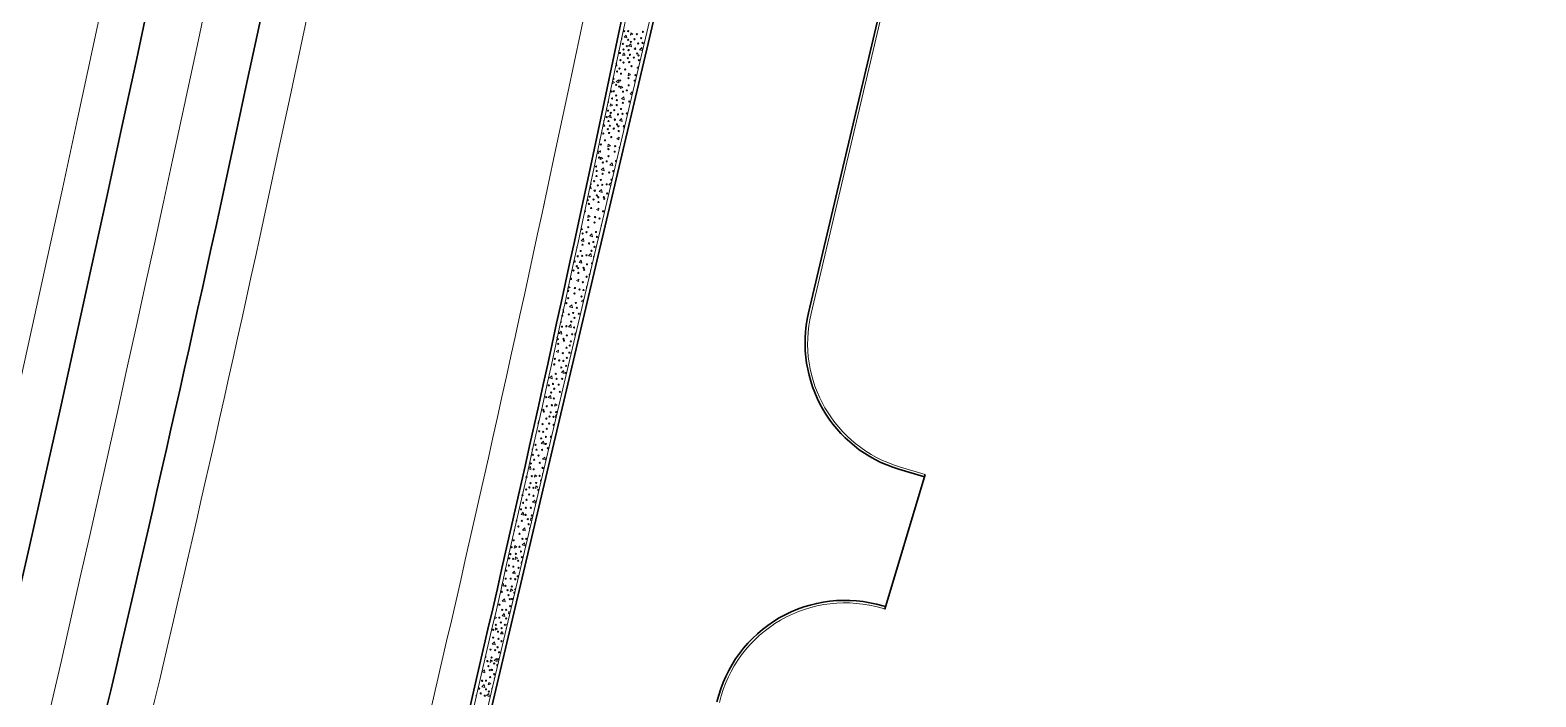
# Model space of a CAD drawing. Extents: x 2536801 to 2538856, y 7112140 to 7131569.
# Drawn here: x 2537582.2 to 2537982.5, y 7114539.9 to 7114717.1 of the extents above; entities that cross this region are included whole.
import ezdxf

# ---------------------------------------------------------------- set-up
doc = ezdxf.new("R2010")
doc.units = 0
doc.header["$LTSCALE"] = 100
doc.header["$MEASUREMENT"] = 0
for name, color, linetype, lineweight in [('D_BOC_FR', 3, 'Continuous', 13), ('D_BOC_XST', 4, 'Continuous', 13), ('D_CTB_1', 2, 'Continuous', 0), ('D_EOS_FR', 3, 'Continuous', 30), ('D_EOS_ML', 7, 'Continuous', 30), ('D_EOT_ML', 7, 'Continuous', 13), ('D_FOC_FR', 3, 'Continuous', 30), ('D_FOC_XST', 4, 'Continuous', 30), ('D_RIPRAP_1', 7, 'Continuous', 0)]:
    doc.layers.add(name, color=color, linetype=linetype, lineweight=lineweight)

msp = doc.modelspace()

# ---------------------------------------------------------------- linework, layer by layer
at = {"layer": 'D_BOC_FR', "lineweight": 0}
msp.add_line((2537789.8, 7114641.81), (2537811.11, 7114732.23), dxfattribs=at)
at = {"layer": 'D_BOC_XST', "lineweight": 0}
for p, q in [((2537813.34, 7114601.05), (2537820.12, 7114599.01)), ((2537808.72, 7114563.46), (2537809.38, 7114563.26))]:
    msp.add_line(p, q, dxfattribs=at)
at = {"layer": 'D_BOC_XST', "lineweight": 0, "extrusion": (0, 0, -1)}
msp.add_arc((-2537823.21, 7114633.93), 34.33, 286.7188, 13.2665, dxfattribs=at)
at = {"layer": 'D_BOC_XST', "lineweight": 0}
msp.add_arc((2537798.84, 7114530.57), 34.33, 73.2812, 166.7335, dxfattribs=at)
at = {"layer": 'D_CTB_1', "linetype": 'Continuous', "lineweight": 0, "ltscale": 0.025}
for centre, radius, start, end in [((2526379.38, 7117111.1), 11610, 347.843052, 352.937674), ((2526379.38, 7117111.1), 11500, 343.398201, 350.635878), ((2530385.55, 7116243.68), 7511, 345.16315, 347.875893)]:
    msp.add_arc(centre, radius, start, end, dxfattribs=at)
at = {"layer": 'D_EOS_FR'}
msp.add_line((2537647.48, 7114293.83), (2537754.01, 7114745.69), dxfattribs=at)
at = {"layer": 'D_EOS_ML'}
for centre, radius, start, end in [((2526379.38, 7117111.1), 11485, 346.032105, 358.175075), ((2526379.38, 7117111.1), 11515, 347.842935, 358.175075), ((2526379.38, 7117111.1), 11609, 347.843052, 358.175075), ((2526379.38, 7117111.1), 11415, 346.032105, 353.252801), ((2530385.55, 7116243.68), 7416, 345.16315, 347.876074), ((2530385.55, 7116243.68), 7510, 345.16315, 347.875893)]:
    msp.add_arc(centre, radius, start, end, dxfattribs=at)
at = {"layer": 'D_EOT_ML'}
msp.add_line((2537718.89, 7114671.36), (2537717.76, 7114666.13), dxfattribs=at)
for centre, radius, start, end in [((2526379.38, 7117111.1), 11473, 346.032105, 358.175075), ((2526379.38, 7117111.1), 11527, 347.842935, 358.175075), ((2526379.38, 7117111.1), 11599, 347.843038, 358.175075), ((2526379.38, 7117111.1), 11425, 346.032105, 353.252801), ((2530385.55, 7116243.68), 7428, 345.16315, 347.876074), ((2530385.55, 7116243.68), 7500, 345.16315, 347.875915)]:
    msp.add_arc(centre, radius, start, end, dxfattribs=at)
at = {"layer": 'D_FOC_FR'}
msp.add_line((2537789.15, 7114641.96), (2537810.46, 7114732.38), dxfattribs=at)
at = {"layer": 'D_FOC_XST'}
for p, q in [((2537813.14, 7114600.41), (2537819.93, 7114598.37)), ((2537809.38, 7114563.26), (2537820.12, 7114599.01)), ((2537808.91, 7114564.09), (2537809.57, 7114563.9))]:
    msp.add_line(p, q, dxfattribs=at)
at = {"layer": 'D_FOC_XST', "extrusion": (0, 0, -1)}
msp.add_arc((-2537823.21, 7114633.93), 35, 286.7188, 13.2665, dxfattribs=at)
at = {"layer": 'D_FOC_XST'}
msp.add_arc((2537798.84, 7114530.57), 35, 73.2812, 166.7335, dxfattribs=at)
at = {"layer": 'D_RIPRAP_1', "color": 7, "linetype": 'Continuous', "lineweight": 0}
for p, q in [((2537743.47, 7114707.14), (2537743.96, 7114707.43)), ((2537743.85, 7114706.95), (2537743.47, 7114707.14)), ((2537738.11, 7114688.28), (2537738.73, 7114688.65)), ((2537738.73, 7114688.65), (2537738.64, 7114688.02)), ((2537738.64, 7114688.02), (2537738.11, 7114688.28)), ((2537732.75, 7114669.43), (2537733.37, 7114669.79)), ((2537733.28, 7114669.16), (2537732.75, 7114669.43)), ((2537733.37, 7114669.79), (2537733.28, 7114669.16)), ((2537727.39, 7114650.57), (2537728.01, 7114650.93)), ((2537727.93, 7114650.31), (2537727.39, 7114650.57)), ((2537728.01, 7114650.93), (2537727.93, 7114650.31)), ((2537722.04, 7114631.72), (2537722.66, 7114632.08)), ((2537722.57, 7114631.45), (2537722.04, 7114631.72)), ((2537722.66, 7114632.08), (2537722.57, 7114631.45)), ((2537717.21, 7114612.6), (2537717.12, 7114612.64)), ((2537717.3, 7114613.22), (2537717.21, 7114612.6)), ((2537717.24, 7114613.19), (2537717.3, 7114613.22))]:
    msp.add_line(p, q, dxfattribs=at)
at = {"layer": 'D_RIPRAP_1', "color": 7, "lineweight": 0, "flags": 128}
msp.add_lwpolyline([(2537646.13, 7114320.36), (2537634.32, 7114275.78), (2537642.05, 7114273.73), (2537646.83, 7114293.98), (2537646.5, 7114294.06), (2537704.44, 7114539.79), (2537753.04, 7114745.92)], dxfattribs=at)
at = {"layer": 'D_RIPRAP_1', "color": 7, "linetype": 'Continuous', "lineweight": 0, "flags": 128}
for points in [[(2537741.75, 7114715.78), (2537741.87, 7114716.44), (2537742.41, 7114716.06)], [(2537740.81, 7114715.05), (2537740.06, 7114715.27), (2537740.65, 7114715.84)], [(2537742.03, 7114712.7), (2537741.28, 7114712.91), (2537741.87, 7114713.48)], [(2537744.93, 7114711.73), (2537744.18, 7114711.94), (2537744.77, 7114712.52)], [(2537740.34, 7114710.5), (2537739.67, 7114710.44), (2537740.04, 7114711.12)], [(2537741.13, 7114705), (2537741.25, 7114705.66), (2537741.79, 7114705.28)], [(2537736.89, 7114702.9), (2537737.01, 7114703.56), (2537737.56, 7114703.18)], [(2537738.72, 7114703.16), (2537737.98, 7114703.37), (2537738.57, 7114703.94)], [(2537739.11, 7114701.6), (2537739.23, 7114702.26), (2537739.77, 7114701.88)], [(2537736.39, 7114696.92), (2537736.51, 7114697.58), (2537737.05, 7114697.2)], [(2537740.13, 7114698.64), (2537739.38, 7114698.85), (2537739.97, 7114699.42)], [(2537736.67, 7114693.84), (2537735.92, 7114694.05), (2537736.51, 7114694.63)], [(2537739.57, 7114692.87), (2537738.82, 7114693.09), (2537739.41, 7114693.66)], [(2537735.77, 7114686.14), (2537735.89, 7114686.8), (2537736.44, 7114686.42)], [(2537733.75, 7114682.75), (2537733.87, 7114683.41), (2537734.42, 7114683.03)], [(2537734.77, 7114679.78), (2537734.03, 7114680), (2537734.62, 7114680.57)], [(2537737.07, 7114681.06), (2537736.32, 7114681.27), (2537736.91, 7114681.85)], [(2537734.21, 7114674.02), (2537733.47, 7114674.23), (2537734.05, 7114674.8)], [(2537730.42, 7114667.29), (2537730.54, 7114667.95), (2537731.08, 7114667.57)], [(2537729.42, 7114660.93), (2537728.67, 7114661.14), (2537729.26, 7114661.71)], [(2537731.71, 7114662.21), (2537730.96, 7114662.42), (2537731.55, 7114662.99)], [(2537731.39, 7114656.95), (2537730.65, 7114657.16), (2537731.24, 7114657.73)], [(2537728.86, 7114655.16), (2537728.11, 7114655.38), (2537728.7, 7114655.95)], [(2537726.35, 7114643.35), (2537725.6, 7114643.56), (2537726.19, 7114644.14)], [(2537723.5, 7114636.31), (2537722.75, 7114636.52), (2537723.34, 7114637.09)], [(2537726.04, 7114638.09), (2537725.29, 7114638.3), (2537725.88, 7114638.88)], [(2537721, 7114624.49), (2537720.25, 7114624.71), (2537720.84, 7114625.28)], [(2537724.16, 7114625.91), (2537723.42, 7114626.12), (2537724.01, 7114626.7)], [(2537720.68, 7114619.24), (2537719.93, 7114619.45), (2537720.52, 7114620.02)], [(2537721.6, 7114617.17), (2537721.72, 7114617.83), (2537722.27, 7114617.45)], [(2537718.81, 7114607.05), (2537718.06, 7114607.27), (2537718.65, 7114607.84)], [(2537715.32, 7114600.38), (2537714.57, 7114600.59), (2537715.16, 7114601.17)], [(2537719.16, 7114602.89), (2537718.42, 7114603.1), (2537719, 7114603.67)], [(2537716.25, 7114598.31), (2537716.37, 7114598.97), (2537716.91, 7114598.59)], [(2537716.49, 7114595.33), (2537716.61, 7114595.99), (2537717.15, 7114595.61)], [(2537713.45, 7114588.2), (2537712.7, 7114588.41), (2537713.29, 7114588.98)], [(2537716.49, 7114591.43), (2537715.74, 7114591.65), (2537716.33, 7114592.22)], [(2537713.81, 7114584.03), (2537713.06, 7114584.24), (2537713.65, 7114584.82)], [(2537713.75, 7114580.1), (2537713, 7114580.31), (2537713.59, 7114580.88)], [(2537710.89, 7114579.46), (2537711.01, 7114580.12), (2537711.55, 7114579.74)], [(2537711.13, 7114576.47), (2537711.25, 7114577.13), (2537711.8, 7114576.75)], [(2537711.13, 7114572.58), (2537710.39, 7114572.79), (2537710.98, 7114573.36)], [(2537709.83, 7114567.94), (2537709.95, 7114568.6), (2537710.5, 7114568.22)], [(2537708.45, 7114565.17), (2537707.7, 7114565.39), (2537708.29, 7114565.96)], [(2537708.39, 7114561.24), (2537707.65, 7114561.45), (2537708.23, 7114562.03)], [(2537705.77, 7114557.62), (2537705.89, 7114558.28), (2537706.44, 7114557.9)], [(2537707.92, 7114556.68), (2537707.25, 7114556.63), (2537707.63, 7114557.31)], [(2537705.78, 7114553.72), (2537705.03, 7114553.94), (2537705.62, 7114554.51)], [(2537704.48, 7114549.08), (2537704.6, 7114549.74), (2537705.14, 7114549.37)], [(2537706.31, 7114549.34), (2537705.56, 7114549.56), (2537706.15, 7114550.13)], [(2537703.09, 7114546.32), (2537702.34, 7114546.53), (2537702.93, 7114547.1)], [(2537703.04, 7114542.39), (2537702.29, 7114542.6), (2537702.88, 7114543.17)], [(2537704.25, 7114540.03), (2537703.5, 7114540.24), (2537704.09, 7114540.81)], [(2537703.97, 7114543.11), (2537704.1, 7114543.77), (2537704.64, 7114543.39)]]:
    msp.add_lwpolyline(points, close=True, dxfattribs=at)
for points in [[(2537738.68, 7114711.83), (2537738.85, 7114711.71), (2537738.63, 7114711.62)], [(2537737.91, 7114708.2), (2537738.03, 7114708.32), (2537738.19, 7114707.54), (2537737.79, 7114707.65)], [(2537742.21, 7114699.98), (2537741.68, 7114700.13), (2537742.27, 7114700.7), (2537742.32, 7114700.45)], [(2537735.41, 7114696.39), (2537735.45, 7114696.2), (2537735.38, 7114696.22)], [(2537734.45, 7114691.84), (2537734.69, 7114692.26), (2537734.98, 7114691.64), (2537734.4, 7114691.59)], [(2537732.98, 7114684.86), (2537733.21, 7114685.09), (2537733.37, 7114684.3), (2537732.89, 7114684.44)], [(2537731.61, 7114678.41), (2537731.7, 7114678.35), (2537731.59, 7114678.3)], [(2537736.52, 7114675.87), (2537736, 7114676.02), (2537736.59, 7114676.59), (2537736.64, 7114676.36)], [(2537731.03, 7114675.65), (2537731.15, 7114675.77), (2537731.31, 7114674.99), (2537730.91, 7114675.1)], [(2537728.64, 7114664.46), (2537729.06, 7114664.17), (2537728.53, 7114663.95)], [(2537725.22, 7114649.06), (2537725.72, 7114648.71), (2537725.08, 7114648.44)], [(2537729.21, 7114644.85), (2537728.77, 7114644.98), (2537729.36, 7114645.55), (2537729.37, 7114645.53)], [(2537723.82, 7114642.78), (2537723.9, 7114642.86), (2537724.06, 7114642.07), (2537723.69, 7114642.18)], [(2537727.15, 7114636.1), (2537726.96, 7114636.02), (2537727.08, 7114636.68), (2537727.25, 7114636.56)], [(2537723.81, 7114621.94), (2537723.77, 7114621.95), (2537723.82, 7114622)], [(2537721.99, 7114614.25), (2537721.85, 7114614.19), (2537721.97, 7114614.85), (2537722.11, 7114614.74)], [(2537721.11, 7114610.5), (2537721.1, 7114610.5), (2537721.11, 7114610.51)], [(2537715.6, 7114605.82), (2537715.64, 7114605.64), (2537715.57, 7114605.66)], [(2537718.43, 7114599.15), (2537718.36, 7114599.17), (2537718.46, 7114599.26)], [(2537715.56, 7114586.95), (2537715.19, 7114586.8), (2537715.31, 7114587.46), (2537715.63, 7114587.24)], [(2537712.86, 7114575.5), (2537712.61, 7114575.48), (2537712.98, 7114576.16), (2537713, 7114576.12)], [(2537707.59, 7114569.8), (2537707.93, 7114570.13), (2537708.09, 7114569.34), (2537707.53, 7114569.5)], [(2537711.17, 7114568.34), (2537710.92, 7114568.41), (2537711.27, 7114568.75)], [(2537705.69, 7114561.24), (2537706.2, 7114560.88), (2537705.55, 7114560.61)], [(2537709.7, 7114562.12), (2537709.33, 7114561.97), (2537709.45, 7114562.63), (2537709.77, 7114562.4)], [(2537708.98, 7114559.06), (2537708.86, 7114559.1), (2537709.03, 7114559.26)]]:
    msp.add_lwpolyline(points, dxfattribs=at)
at = {"layer": 'D_RIPRAP_1', "color": 7, "linetype": 'Continuous', "lineweight": 0}
for centre, radius in [((2537740.11, 7114716.87), 0.163), ((2537741.14, 7114716.87), 0.163), ((2537745.1, 7114716.67), 0.163), ((2537739.73, 7114713.5), 0.163), ((2537740.81, 7114712.89), 0.163), ((2537741.16, 7114714.58), 0.163), ((2537741.89, 7114713.99), 0.163), ((2537742.84, 7114714.71), 0.163), ((2537743, 7114712.19), 0.199), ((2537743.47, 7114716.07), 0.163), ((2537743.82, 7114713.6), 0.163), ((2537744.61, 7114715.01), 0.163), ((2537745, 7114713.73), 0.163), ((2537738.97, 7114711.06), 0.163), ((2537739.1, 7114709.16), 0.163), ((2537739.91, 7114708.51), 0.163), ((2537739.94, 7114711.99), 0.163), ((2537741.09, 7114709.67), 0.163), ((2537741.28, 7114711.83), 0.163), ((2537741.45, 7114708.65), 0.163), ((2537741.65, 7114710.59), 0.163), ((2537742.68, 7114709.83), 0.163), ((2537743.56, 7114710.93), 0.163), ((2537743.93, 7114710.42), 0.163), ((2537744, 7114709.16), 0.163), ((2537738.21, 7114706.14), 0.163), ((2537738.87, 7114706.91), 0.163), ((2537739.25, 7114705.57), 0.163), ((2537740.36, 7114706.7), 0.163), ((2537741.27, 7114704.37), 0.163), ((2537742.04, 7114707.57), 0.163), ((2537743.08, 7114705.16), 0.163), ((2537736.77, 7114700.82), 0.163), ((2537737.28, 7114704.2), 0.163), ((2537737.36, 7114700.88), 0.163), ((2537737.98, 7114702.6), 0.163), ((2537738.79, 7114702.12), 0.163), ((2537739.04, 7114703.73), 0.163), ((2537739.78, 7114700.78), 0.163), ((2537740.81, 7114701.12), 0.163), ((2537741.29, 7114702.46), 0.163), ((2537736.87, 7114698.98), 0.163), ((2537737.98, 7114699.75), 0.163), ((2537738.11, 7114697.22), 0.163), ((2537738.15, 7114698.55), 0.163), ((2537739.74, 7114697.81), 0.163), ((2537741.47, 7114698.15), 0.163), ((2537735.45, 7114694.03), 0.163), ((2537735.8, 7114695.72), 0.163), ((2537735.92, 7114692.97), 0.163), ((2537736.53, 7114695.13), 0.163), ((2537737.48, 7114695.85), 0.163), ((2537737.64, 7114693.34), 0.199), ((2537738.46, 7114694.74), 0.163), ((2537739.25, 7114696.16), 0.163), ((2537739.65, 7114694.87), 0.163), ((2537740.8, 7114695), 0.163), ((2537734.55, 7114689.65), 0.163), ((2537735.74, 7114690.82), 0.163), ((2537736.09, 7114689.8), 0.163), ((2537736.29, 7114691.74), 0.163), ((2537736.68, 7114688.71), 0.163), ((2537737.33, 7114690.97), 0.163), ((2537738.2, 7114692.08), 0.163), ((2537738.57, 7114691.57), 0.163), ((2537738.64, 7114690.31), 0.163), ((2537740.03, 7114691.64), 0.163), ((2537733.69, 7114684.87), 0.163), ((2537733.9, 7114686.72), 0.163), ((2537735, 7114687.84), 0.163), ((2537735.91, 7114685.52), 0.163), ((2537737.58, 7114684.84), 0.163), ((2537737.73, 7114686.3), 0.163), ((2537732.62, 7114680.89), 0.163), ((2537733.43, 7114683.26), 0.163), ((2537734.42, 7114681.93), 0.163), ((2537735.46, 7114682.26), 0.163), ((2537735.93, 7114683.61), 0.163), ((2537732.12, 7114676.99), 0.163), ((2537732.76, 7114678.36), 0.163), ((2537732.8, 7114679.69), 0.163), ((2537733.89, 7114677.3), 0.163), ((2537734.38, 7114678.95), 0.163), ((2537736.12, 7114679.29), 0.163), ((2537730.93, 7114672.88), 0.163), ((2537732.28, 7114674.48), 0.199), ((2537732.84, 7114673.22), 0.163), ((2537733.11, 7114675.88), 0.163), ((2537733.21, 7114672.71), 0.163), ((2537734.29, 7114676.02), 0.163), ((2537734.68, 7114672.78), 0.163), ((2537734.82, 7114672.29), 0.163), ((2537735.44, 7114676.14), 0.163), ((2537735.57, 7114673.73), 0.163), ((2537730.73, 7114670.94), 0.163), ((2537731.33, 7114669.85), 0.163), ((2537731.97, 7114672.12), 0.163), ((2537733.28, 7114671.45), 0.163), ((2537734.49, 7114668.98), 0.163), ((2537730.55, 7114666.66), 0.163), ((2537730.57, 7114664.75), 0.163), ((2537732.22, 7114665.99), 0.163), ((2537732.37, 7114667.45), 0.163), ((2537733.56, 7114667.07), 0.163), ((2537729.06, 7114663.07), 0.163), ((2537730.1, 7114663.41), 0.163), ((2537730.76, 7114660.44), 0.163), ((2537731.9, 7114660.81), 0.163), ((2537732.61, 7114663.48), 0.163), ((2537732.87, 7114662.17), 0.163), ((2537727.75, 7114657.03), 0.163), ((2537728.53, 7114658.44), 0.163), ((2537728.93, 7114657.16), 0.163), ((2537729.03, 7114660.1), 0.163), ((2537730.09, 7114657.28), 0.163), ((2537731.4, 7114658.5), 0.163), ((2537732.23, 7114659.53), 0.163), ((2537726.61, 7114653.26), 0.163), ((2537726.92, 7114655.63), 0.199), ((2537727.49, 7114654.37), 0.163), ((2537727.86, 7114653.86), 0.163), ((2537727.93, 7114652.6), 0.163), ((2537729.32, 7114653.93), 0.163), ((2537729.47, 7114653.44), 0.163), ((2537730.21, 7114654.87), 0.163), ((2537725.97, 7114651), 0.163), ((2537727.01, 7114648.59), 0.163), ((2537728.21, 7114648.21), 0.163), ((2537729.13, 7114650.12), 0.163), ((2537730.13, 7114651.59), 0.163), ((2537724.74, 7114644.55), 0.163), ((2537725.2, 7114647.81), 0.163), ((2537725.22, 7114645.9), 0.163), ((2537726.87, 7114647.13), 0.163), ((2537727.25, 7114644.62), 0.163), ((2537728.75, 7114646.33), 0.163), ((2537729.28, 7114648.06), 0.163), ((2537723.67, 7114641.24), 0.163), ((2537725.4, 7114641.58), 0.163), ((2537726.54, 7114641.95), 0.163), ((2537726.87, 7114640.67), 0.163), ((2537727.51, 7114643.32), 0.163), ((2537728.04, 7114641.76), 0.163), ((2537723.57, 7114638.31), 0.163), ((2537724.73, 7114638.43), 0.163), ((2537726.04, 7114639.65), 0.163), ((2537726.26, 7114636.29), 0.163), ((2537726.77, 7114638.1), 0.163), ((2537722.5, 7114635), 0.163), ((2537722.57, 7114633.74), 0.163), ((2537723.96, 7114635.07), 0.163), ((2537724.11, 7114634.58), 0.163), ((2537724.77, 7114632.73), 0.163), ((2537724.85, 7114636.01), 0.163), ((2537725.62, 7114633.3), 0.163), ((2537725.92, 7114634.41), 0.163), ((2537721.51, 7114628.28), 0.163), ((2537721.66, 7114629.74), 0.163), ((2537722.85, 7114629.35), 0.163), ((2537723.77, 7114631.27), 0.163), ((2537723.93, 7114629.21), 0.163), ((2537724.85, 7114630.02), 0.163), ((2537725.54, 7114631.4), 0.163), ((2537721.9, 7114625.77), 0.163), ((2537722.15, 7114624.46), 0.163), ((2537723.39, 7114627.47), 0.163), ((2537723.62, 7114624.42), 0.163), ((2537724.68, 7114627.89), 0.163), ((2537720.05, 7114622.72), 0.163), ((2537720.68, 7114620.79), 0.163), ((2537721.18, 7114623.1), 0.163), ((2537721.51, 7114621.81), 0.163), ((2537722.68, 7114622.91), 0.163), ((2537723, 7114620.99), 0.163), ((2537718.6, 7114616.22), 0.163), ((2537719.37, 7114619.57), 0.163), ((2537719.5, 7114617.16), 0.163), ((2537720.9, 7114617.43), 0.163), ((2537721.41, 7114619.24), 0.163), ((2537718.41, 7114612.41), 0.163), ((2537718.75, 7114615.73), 0.163), ((2537719.42, 7114613.88), 0.163), ((2537720.18, 7114612.55), 0.163), ((2537720.26, 7114614.45), 0.163), ((2537720.57, 7114615.55), 0.163), ((2537721.31, 7114614.33), 0.163), ((2537721.35, 7114612.23), 0.163), ((2537722.04, 7114615.63), 0.163), ((2537717.49, 7114610.5), 0.163), ((2537718.03, 7114608.62), 0.163), ((2537718.57, 7114610.35), 0.163), ((2537719.32, 7114609.04), 0.163), ((2537719.5, 7114611.16), 0.163), ((2537715.82, 7114604.24), 0.163), ((2537716.54, 7114606.91), 0.163), ((2537716.79, 7114605.61), 0.163), ((2537718.27, 7114605.57), 0.163), ((2537719.25, 7114607.13), 0.163), ((2537719.82, 7114606), 0.163), ((2537715.33, 7114601.94), 0.163), ((2537716.05, 7114600.38), 0.163), ((2537716.16, 7114602.96), 0.163), ((2537717.33, 7114604.05), 0.163), ((2537717.65, 7114602.13), 0.163), ((2537718.41, 7114600.77), 0.163), ((2537714.14, 7114598.3), 0.163), ((2537715.21, 7114596.7), 0.163), ((2537715.54, 7114598.58), 0.163), ((2537716.69, 7114596.77), 0.163), ((2537717.63, 7114598.68), 0.163), ((2537713.06, 7114593.56), 0.163), ((2537714.06, 7114595.02), 0.163), ((2537714.14, 7114592.31), 0.163), ((2537714.83, 7114593.69), 0.163), ((2537714.9, 7114595.59), 0.163), ((2537715.96, 7114595.47), 0.163), ((2537715.99, 7114593.37), 0.163), ((2537717.27, 7114594.96), 0.163), ((2537712.68, 7114589.76), 0.163), ((2537713.21, 7114591.5), 0.163), ((2537713.89, 7114588.27), 0.163), ((2537713.96, 7114590.18), 0.163), ((2537715.29, 7114590.19), 0.163), ((2537711.97, 7114585.2), 0.163), ((2537712.91, 7114586.71), 0.163), ((2537714.47, 7114587.14), 0.163), ((2537714.71, 7114585.79), 0.163), ((2537715.58, 7114588.1), 0.163), ((2537710.7, 7114581.53), 0.163), ((2537712.29, 7114583.27), 0.163), ((2537713.05, 7114581.91), 0.163), ((2537714.08, 7114581.92), 0.163), ((2537709.55, 7114576.73), 0.163), ((2537709.85, 7114577.84), 0.163), ((2537710.18, 7114579.72), 0.163), ((2537710.6, 7114576.61), 0.163), ((2537711.33, 7114577.92), 0.163), ((2537712.27, 7114579.82), 0.163), ((2537712.67, 7114578.54), 0.163), ((2537712.88, 7114577.03), 0.163), ((2537708.78, 7114573.45), 0.163), ((2537709.47, 7114574.84), 0.163), ((2537710.63, 7114574.52), 0.163), ((2537711.91, 7114576.11), 0.163), ((2537712.04, 7114574.2), 0.163), ((2537708.53, 7114569.42), 0.163), ((2537708.6, 7114571.32), 0.163), ((2537709.11, 7114568.29), 0.163), ((2537709.93, 7114571.33), 0.163), ((2537710.23, 7114569.25), 0.163), ((2537711.15, 7114571.18), 0.163), ((2537711.81, 7114571.95), 0.163), ((2537706.93, 7114564.42), 0.163), ((2537707.55, 7114567.85), 0.163), ((2537709.35, 7114566.94), 0.163), ((2537709.71, 7114565.87), 0.163), ((2537710.3, 7114565.92), 0.163), ((2537706.92, 7114560.97), 0.163), ((2537707.69, 7114563.06), 0.163), ((2537708.73, 7114563.06), 0.163), ((2537708.74, 7114560.77), 0.163), ((2537709.81, 7114564.03), 0.163), ((2537705.24, 7114557.76), 0.163), ((2537705.97, 7114559.06), 0.163), ((2537706.56, 7114557.25), 0.163), ((2537707.32, 7114559.69), 0.163), ((2537707.52, 7114558.18), 0.163), ((2537708.39, 7114559.07), 0.163), ((2537704.57, 7114552.47), 0.163), ((2537705.28, 7114555.66), 0.163), ((2537705.79, 7114552.33), 0.163), ((2537706.45, 7114553.1), 0.163), ((2537706.68, 7114555.34), 0.163), ((2537707.49, 7114554.7), 0.163), ((2537703.75, 7114549.43), 0.163), ((2537704.87, 7114550.39), 0.163), ((2537705.57, 7114548.78), 0.163), ((2537706.63, 7114549.92), 0.163), ((2537706.84, 7114551.76), 0.163), ((2537702.33, 7114544.2), 0.163), ((2537703.37, 7114544.21), 0.163), ((2537704, 7114548.08), 0.163), ((2537704.35, 7114547.01), 0.163), ((2537704.46, 7114545.17), 0.163), ((2537704.94, 7114547.07), 0.163), ((2537705.56, 7114545.93), 0.163), ((2537701.56, 7114542.11), 0.163), ((2537701.96, 7114540.83), 0.163), ((2537703.03, 7114540.22), 0.163), ((2537703.38, 7114541.91), 0.163), ((2537704.12, 7114541.32), 0.163)]:
    msp.add_circle(centre, radius, dxfattribs=at)
at = {"layer": 'D_RIPRAP_1', "color": 7, "lineweight": 0, "extrusion": (0, 0, -1)}
for centre, radius, start, end in [((-2526379.38, 7117111.1), 11610, 187.062326, 192.156947), ((-2530385.55, 7116243.68), 7511, 192.124109, 194.83685)]:
    msp.add_arc(centre, radius, start, end, dxfattribs=at)
at = {"layer": 'D_RIPRAP_1', "color": 7, "linetype": 'Continuous', "lineweight": 0}
for centre, start, end in [((2537739.33, 7114714.78), 247.6066, 88.5129), ((2537736.41, 7114701.9), 341.8987, 354.2208), ((2537742.94, 7114703.7), 17.5342, 315.9327), ((2537735.79, 7114698.02), 248.8464, 87.2731), ((2537734.58, 7114693.13), 317.2843, 18.8352), ((2537740.18, 7114691.15), 96.2885, 237.1784), ((2537733.51, 7114688.06), 315.2225, 20.897), ((2537738.92, 7114685.92), 86.2936, 247.1733), ((2537732.62, 7114683.74), 301.5542, 34.5653), ((2537737.97, 7114682.33), 48.5509, 284.916), ((2537731.18, 7114676.27), 252.3615, 83.758), ((2537736.76, 7114677.36), 31.9801, 301.4869), ((2537737.25, 7114679.66), 0.8016, 332.6654), ((2537730.56, 7114674.12), 315.3696, 20.7499), ((2537729.64, 7114668.99), 249.2702, 86.8493), ((2537730.38, 7114671.96), 207.0884, 129.0311), ((2537734.11, 7114665.18), 114.2914, 219.1755), ((2537727.4, 7114659.51), 316.8658, 18.0581), ((2537732.13, 7114656.95), 99.1059, 234.3611), ((2537731.28, 7114653.26), 108.0833, 225.3836), ((2537731.61, 7114655.15), 68.6461, 264.8208), ((2537730.21, 7114648.87), 95.4132, 238.0538), ((2537730.98, 7114652.16), 91.9726, 241.4943), ((2537728.98, 7114643.28), 135.1553, 198.3116), ((2537723.18, 7114639.59), 235.1645, 99.7594), ((2537722.13, 7114635.51), 284.5834, 50.3405), ((2537724.61, 7114625.98), 9.0715, 324.3954), ((2537720.64, 7114609.04), 30.19, 303.277), ((2537718.03, 7114597.4), 80.1051, 253.3619), ((2537711.44, 7114586.75), 230.3649, 104.5589), ((2537715.07, 7114584.72), 88.1488, 245.3182), ((2537710.8, 7114584.1), 248.8456, 86.0783), ((2537710.92, 7114567.64), 47.5057, 285.9613), ((2537708.86, 7114558.02), 125.7747, 207.6923), ((2537703.18, 7114550.56), 253.3133, 79.9548), ((2537706.37, 7114548.31), 50.2918, 283.1752), ((2537705.74, 7114544.73), 129.2968, 204.1701), ((2537700.61, 7114540.21), 289.7076, 43.5605), ((2537705.06, 7114542.04), 110.9235, 222.5434)]:
    msp.add_arc(centre, 0.163, start, end, dxfattribs=at)

doc.saveas('drawing.dxf')
